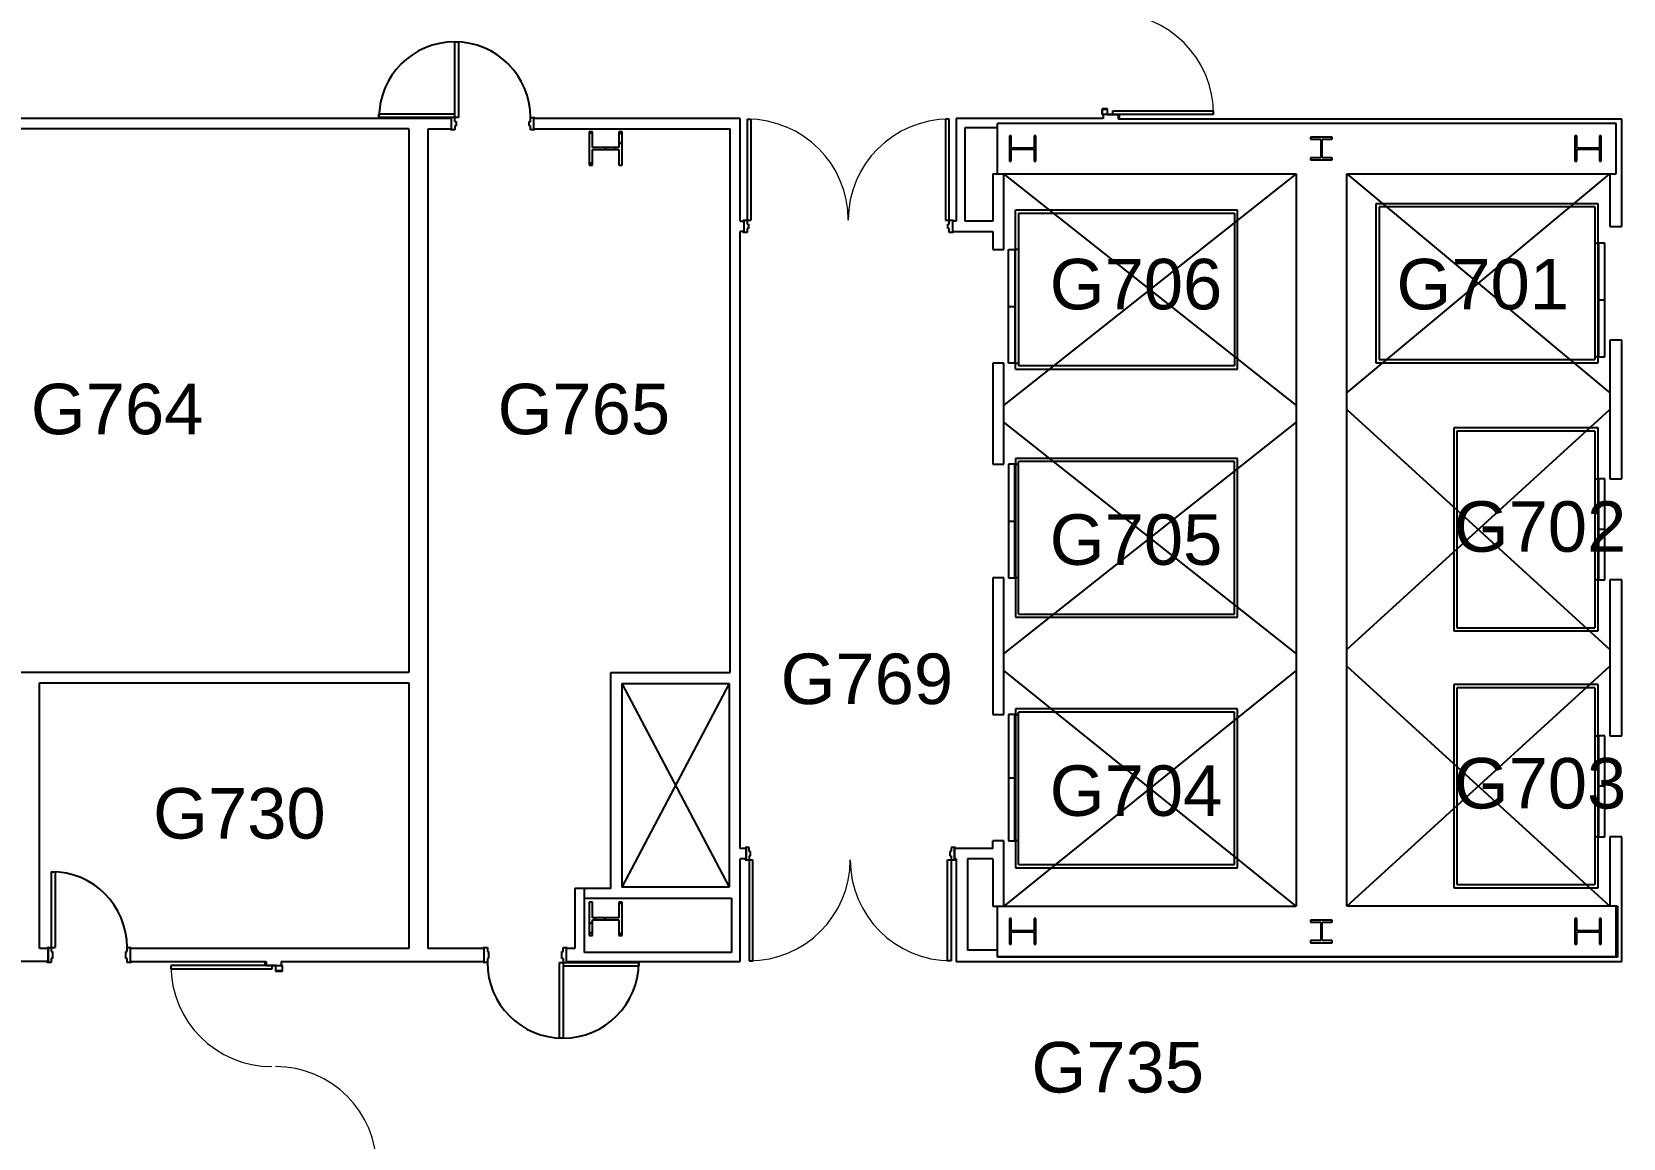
# Model space of a CAD drawing. Header units: inches. Extents: x -115 to 5677, y -261 to 4726.
# Drawn here: x 1242 to 1998, y 3383 to 3909 of the extents above; entities that cross this region are included whole.
import ezdxf

# ---------------------------------------------------------------- set-up
doc = ezdxf.new("R2010")
doc.units = ezdxf.units.IN
doc.header["$LTSCALE"] = 96
doc.header["$MEASUREMENT"] = 0
for name, color, linetype in [('A-ANNO-ROOM', 4, 'CONTINUOUS'), ('A-COLS', 5, 'CONTINUOUS'), ('A-DOOR', 2, 'CONTINUOUS'), ('A-FLOR-EVTR', 1, 'CONTINUOUS'), ('A-SHAFT', 1, 'CONTINUOUS'), ('A-WALL-FULL', 6, 'CONTINUOUS')]:
    doc.layers.add(name, color=color, linetype=linetype)
doc.styles.add('ARIAL', font='arial.ttf')

msp = doc.modelspace()

# ---------------------------------------------------------------- hatches: boundary and pattern name
at = {"layer": 'A-COLS'}
h = msp.add_hatch(dxfattribs=at)
h.set_pattern_fill('FP_113', color=256, angle=-90, style=0, pattern_type=2)
h.set_pattern_definition([(45, (-0.0003, 0.75), (-9.503515, 9.503515), []), (45, (-0.0003, 15.15), (-9.503515, 9.503515), [])])
h.paths.add_polyline_path([(1520.88, 3845.18), (1522.44, 3845.18), (1522.44, 3860.98), (1520.88, 3860.98), (1520.88, 3853.57), (1508.28, 3853.57), (1508.28, 3860.98), (1506.72, 3860.98), (1506.72, 3845.18), (1508.28, 3845.18), (1508.28, 3852.59), (1520.88, 3852.59)], flags=0)
h = msp.add_hatch(dxfattribs=at)
h.set_pattern_fill('FP_111', color=256, angle=-90, style=0, pattern_type=2)
h.set_pattern_definition([(45, (-0.0003, 0.75), (-9.503515, 9.503515), []), (45, (-0.0003, 15.15), (-9.503515, 9.503515), [])])
h.paths.add_polyline_path([(1506.72, 3479.18), (1508.28, 3479.18), (1508.28, 3486.59), (1520.88, 3486.59), (1520.88, 3479.18), (1522.44, 3479.18), (1522.44, 3494.98), (1520.88, 3494.98), (1520.88, 3487.57), (1508.28, 3487.57), (1508.28, 3494.98), (1506.72, 3494.98), (1506.72, 3494.64)], flags=0)

# ---------------------------------------------------------------- linework, layer by layer
for p, q in [((1508.28, 3860.98), (1506.72, 3860.98)), ((1506.72, 3860.98), (1506.72, 3845.18)), ((1508.28, 3853.57), (1508.28, 3860.98)), ((1522.44, 3860.98), (1520.88, 3860.98)), ((1520.88, 3860.98), (1520.88, 3853.57)), ((1522.44, 3845.18), (1522.44, 3860.98)), ((1707.39, 3859.13), (1706.58, 3859.13)), ((1706.58, 3859.13), (1706.58, 3847.03)), ((1707.39, 3853.33), (1707.39, 3859.13)), ((1719.08, 3859.13), (1718.27, 3859.13)), ((1718.27, 3859.13), (1718.27, 3853.33)), ((1719.08, 3847.03), (1719.08, 3859.13)), ((1859.98, 3858.48), (1849.68, 3858.48)), ((1849.68, 3858.48), (1849.68, 3857.49)), ((1859.98, 3857.49), (1859.98, 3858.48)), ((1976.14, 3859.13), (1975.33, 3859.13)), ((1975.33, 3859.13), (1975.33, 3847.03)), ((1976.14, 3853.33), (1976.14, 3859.13)), ((1987.83, 3859.13), (1987.02, 3859.13)), ((1987.02, 3859.13), (1987.02, 3853.33)), ((1987.83, 3847.03), (1987.83, 3859.13)), ((1520.88, 3853.57), (1508.28, 3853.57)), ((1508.28, 3845.18), (1508.28, 3852.59)), ((1508.28, 3852.59), (1520.88, 3852.59)), ((1520.88, 3852.59), (1520.88, 3845.18)), ((1718.27, 3853.33), (1707.39, 3853.33)), ((1707.39, 3847.03), (1707.39, 3852.82)), ((1707.39, 3852.82), (1718.27, 3852.82)), ((1718.27, 3852.82), (1718.27, 3847.03)), ((1849.68, 3857.49), (1854.53, 3857.49)), ((1854.53, 3857.49), (1854.53, 3848.67)), ((1855.13, 3848.67), (1855.13, 3857.49)), ((1855.13, 3857.49), (1859.98, 3857.49)), ((1987.02, 3853.33), (1976.14, 3853.33)), ((1976.14, 3847.03), (1976.14, 3852.82)), ((1976.14, 3852.82), (1987.02, 3852.82)), ((1987.02, 3852.82), (1987.02, 3847.03)), ((1506.72, 3845.18), (1508.28, 3845.18)), ((1520.88, 3845.18), (1522.44, 3845.18)), ((1706.58, 3847.03), (1707.39, 3847.03)), ((1718.27, 3847.03), (1719.08, 3847.03)), ((1854.53, 3848.67), (1849.68, 3848.67)), ((1849.68, 3848.67), (1849.68, 3847.68)), ((1849.68, 3847.68), (1859.98, 3847.68)), ((1859.98, 3848.67), (1855.13, 3848.67)), ((1859.98, 3847.68), (1859.98, 3848.67)), ((1975.33, 3847.03), (1976.14, 3847.03)), ((1987.02, 3847.03), (1987.83, 3847.03)), ((1508.28, 3494.98), (1506.72, 3494.98)), ((1506.72, 3494.98), (1506.72, 3479.18)), ((1508.28, 3487.57), (1508.28, 3494.98)), ((1522.44, 3494.98), (1520.88, 3494.98)), ((1520.88, 3494.98), (1520.88, 3487.57)), ((1522.44, 3479.18), (1522.44, 3494.98)), ((1520.88, 3487.57), (1508.28, 3487.57)), ((1508.28, 3479.18), (1508.28, 3486.59)), ((1508.28, 3486.59), (1520.88, 3486.59)), ((1520.88, 3486.59), (1520.88, 3479.18)), ((1707.39, 3487.13), (1706.58, 3487.13)), ((1706.58, 3487.13), (1706.58, 3475.03)), ((1707.39, 3481.33), (1707.39, 3487.13)), ((1718.27, 3481.33), (1707.39, 3481.33)), ((1707.39, 3475.03), (1707.39, 3480.82)), ((1707.39, 3480.82), (1718.27, 3480.82)), ((1719.08, 3487.13), (1718.27, 3487.13)), ((1718.27, 3487.13), (1718.27, 3481.33)), ((1718.27, 3480.82), (1718.27, 3475.03)), ((1719.08, 3475.03), (1719.08, 3487.13)), ((1859.98, 3486.48), (1849.68, 3486.48)), ((1849.68, 3486.48), (1849.68, 3485.49)), ((1849.68, 3485.49), (1854.53, 3485.49)), ((1854.53, 3485.49), (1854.53, 3476.67)), ((1855.13, 3476.67), (1855.13, 3485.49)), ((1855.13, 3485.49), (1859.98, 3485.49)), ((1859.98, 3485.49), (1859.98, 3486.48)), ((1976.14, 3487.13), (1975.33, 3487.13)), ((1975.33, 3487.13), (1975.33, 3475.03)), ((1976.14, 3481.33), (1976.14, 3487.13)), ((1987.02, 3481.33), (1976.14, 3481.33)), ((1976.14, 3475.03), (1976.14, 3480.82)), ((1976.14, 3480.82), (1987.02, 3480.82)), ((1987.83, 3487.13), (1987.02, 3487.13)), ((1987.02, 3487.13), (1987.02, 3481.33)), ((1987.02, 3480.82), (1987.02, 3475.03)), ((1987.83, 3475.03), (1987.83, 3487.13)), ((1506.72, 3479.18), (1508.28, 3479.18)), ((1520.88, 3479.18), (1522.44, 3479.18)), ((1706.58, 3475.03), (1707.39, 3475.03)), ((1718.27, 3475.03), (1719.08, 3475.03)), ((1854.53, 3476.67), (1849.68, 3476.67)), ((1849.68, 3476.67), (1849.68, 3475.68)), ((1849.68, 3475.68), (1859.98, 3475.68)), ((1859.98, 3476.67), (1855.13, 3476.67)), ((1859.98, 3475.68), (1859.98, 3476.67)), ((1975.33, 3475.03), (1976.14, 3475.03)), ((1987.02, 3475.03), (1987.83, 3475.03))]:
    msp.add_line(p, q, dxfattribs=at)
at = {"layer": 'A-DOOR'}
for p, q in [((1442.83, 3903.83), (1444.58, 3903.83)), ((1442.83, 3865.89), (1442.83, 3903.83)), ((1444.58, 3903.83), (1444.58, 3867.83)), ((1406.83, 3869.58), (1442.83, 3869.58)), ((1406.83, 3867.83), (1406.83, 3869.58)), ((1444.58, 3867.83), (1406.83, 3867.83)), ((1440.83, 3867.33), (1440.83, 3867.83)), ((1441.33, 3867.33), (1440.83, 3867.33)), ((1441.33, 3862.45), (1441.33, 3867.33)), ((1442.83, 3865.89), (1443.44, 3865.89)), ((1443.44, 3865.89), (1443.44, 3863.89)), ((1478.2, 3865.89), (1478.83, 3865.89)), ((1478.2, 3863.89), (1478.2, 3865.89)), ((1478.83, 3867.83), (1480.83, 3867.83)), ((1478.83, 3865.89), (1478.83, 3867.83)), ((1480.33, 3867.33), (1480.33, 3862.45)), ((1480.83, 3867.33), (1480.33, 3867.33)), ((1480.83, 3867.83), (1480.83, 3867.33)), ((1581.89, 3867.08), (1583.64, 3867.08)), ((1581.89, 3867.08), (1581.89, 3817.14)), ((1583.64, 3867.08), (1583.64, 3819.08)), ((1676.14, 3867.08), (1676.14, 3819.08)), ((1677.89, 3867.08), (1676.14, 3867.08)), ((1677.89, 3817.14), (1677.89, 3867.08)), ((1753.08, 3871.95), (1750.52, 3871.95)), ((1750.52, 3871.95), (1750.52, 3869.26)), ((1750.52, 3869.26), (1751.02, 3869.26)), ((1750.58, 3869.33), (1750.58, 3871.89)), ((1750.58, 3871.89), (1753.02, 3871.89)), ((1751.02, 3869.33), (1750.58, 3869.33)), ((1751.02, 3869.26), (1751.02, 3869.33)), ((1753.02, 3871.89), (1753.02, 3869.26)), ((1753.02, 3869.26), (1758.7, 3869.26)), ((1753.08, 3869.33), (1753.08, 3871.95)), ((1803.58, 3869.33), (1753.08, 3869.33)), ((1755.58, 3871.08), (1803.55, 3871.08)), ((1755.58, 3869.33), (1755.58, 3871.08)), ((1758.7, 3867.89), (1758.27, 3867.89)), ((1758.27, 3867.89), (1758.27, 3867.83)), ((1758.27, 3867.83), (1758.77, 3867.83)), ((1758.7, 3869.26), (1758.7, 3867.89)), ((1758.77, 3867.83), (1758.77, 3869.33)), ((1803.52, 3869.33), (1803.52, 3871.08)), ((1440.83, 3862.45), (1441.33, 3862.45)), ((1440.83, 3861.95), (1440.83, 3862.45)), ((1442.83, 3861.95), (1440.83, 3861.95)), ((1442.83, 3863.89), (1442.83, 3861.95)), ((1443.44, 3863.89), (1442.83, 3863.89)), ((1478.83, 3863.89), (1478.2, 3863.89)), ((1478.83, 3861.95), (1478.83, 3863.89)), ((1480.83, 3861.95), (1478.83, 3861.95)), ((1480.33, 3862.45), (1480.83, 3862.45)), ((1480.83, 3862.45), (1480.83, 3861.95)), ((1579.89, 3819.08), (1583.64, 3819.08)), ((1579.89, 3818.58), (1579.89, 3819.08)), ((1580.39, 3818.58), (1579.89, 3818.58)), ((1579.89, 3813.7), (1580.39, 3813.7)), ((1579.89, 3813.2), (1579.89, 3813.7)), ((1581.89, 3813.2), (1579.89, 3813.2)), ((1580.39, 3813.7), (1580.39, 3818.58)), ((1581.89, 3817.14), (1582.51, 3817.14)), ((1581.89, 3815.14), (1581.89, 3813.2)), ((1582.51, 3815.14), (1581.89, 3815.14)), ((1582.51, 3817.14), (1582.51, 3815.14)), ((1676.14, 3819.08), (1679.89, 3819.08)), ((1677.27, 3817.14), (1677.89, 3817.14)), ((1677.27, 3815.14), (1677.27, 3817.14)), ((1677.89, 3815.14), (1677.27, 3815.14)), ((1677.89, 3813.2), (1677.89, 3815.14)), ((1679.89, 3813.2), (1677.89, 3813.2)), ((1679.39, 3818.58), (1679.39, 3813.7)), ((1679.89, 3818.58), (1679.39, 3818.58)), ((1679.39, 3813.7), (1679.89, 3813.7)), ((1679.89, 3819.08), (1679.89, 3818.58)), ((1679.89, 3813.7), (1679.89, 3813.2)), ((1580.83, 3520.95), (1580.83, 3520.45)), ((1582.83, 3520.95), (1580.83, 3520.95)), ((1580.83, 3520.45), (1581.33, 3520.45)), ((1581.33, 3520.45), (1581.33, 3515.58)), ((1582.83, 3519.01), (1582.83, 3520.95)), ((1583.45, 3519.01), (1582.83, 3519.01)), ((1583.45, 3517.01), (1583.45, 3519.01)), ((1678.83, 3519.01), (1678.2, 3519.01)), ((1678.2, 3519.01), (1678.2, 3517.01)), ((1680.83, 3520.95), (1678.83, 3520.95)), ((1678.83, 3520.95), (1678.83, 3519.01)), ((1680.33, 3515.58), (1680.33, 3520.45)), ((1680.33, 3520.45), (1680.83, 3520.45)), ((1680.83, 3520.45), (1680.83, 3520.95)), ((1581.33, 3515.58), (1580.83, 3515.58)), ((1580.83, 3515.58), (1580.83, 3515.08)), ((1580.83, 3515.08), (1584.58, 3515.08)), ((1582.83, 3517.01), (1582.83, 3467.08)), ((1582.83, 3517.01), (1583.45, 3517.01)), ((1584.58, 3467.08), (1584.58, 3515.08)), ((1677.08, 3515.08), (1680.83, 3515.08)), ((1677.08, 3467.08), (1677.08, 3515.08)), ((1678.2, 3517.01), (1678.83, 3517.01)), ((1678.83, 3517.01), (1678.83, 3467.08)), ((1680.83, 3515.58), (1680.33, 3515.58)), ((1680.83, 3515.08), (1680.83, 3515.58)), ((1251.08, 3509.45), (1252.83, 3509.45)), ((1251.08, 3509.45), (1251.08, 3471.51)), ((1252.83, 3509.45), (1252.83, 3473.45)), ((1249.08, 3473.45), (1252.83, 3473.45)), ((1249.08, 3472.95), (1249.08, 3473.45)), ((1249.58, 3472.95), (1249.08, 3472.95)), ((1249.58, 3466.83), (1249.58, 3472.95)), ((1287.08, 3473.45), (1289.08, 3473.45)), ((1287.08, 3471.51), (1287.08, 3473.45)), ((1288.58, 3472.95), (1288.58, 3466.83)), ((1289.08, 3472.95), (1288.58, 3472.95)), ((1289.08, 3473.45), (1289.08, 3472.95)), ((1456.33, 3473.45), (1458.33, 3473.45)), ((1456.33, 3472.95), (1456.33, 3473.45)), ((1456.83, 3472.95), (1456.33, 3472.95)), ((1456.83, 3466.83), (1456.83, 3472.95)), ((1458.33, 3473.45), (1458.33, 3471.51)), ((1494.33, 3473.45), (1496.33, 3473.45)), ((1494.33, 3471.51), (1494.33, 3473.45)), ((1495.83, 3472.95), (1495.83, 3466.83)), ((1496.33, 3472.95), (1495.83, 3472.95)), ((1496.33, 3473.45), (1496.33, 3472.95)), ((1249.08, 3466.83), (1249.58, 3466.83)), ((1249.08, 3466.33), (1249.08, 3466.83)), ((1251.08, 3466.33), (1249.08, 3466.33)), ((1251.08, 3471.51), (1251.7, 3471.51)), ((1251.08, 3468.26), (1251.08, 3466.33)), ((1251.7, 3468.26), (1251.08, 3468.26)), ((1251.7, 3471.51), (1251.7, 3468.26)), ((1286.45, 3471.51), (1287.08, 3471.51)), ((1286.45, 3468.26), (1286.45, 3471.51)), ((1287.08, 3468.26), (1286.45, 3468.26)), ((1287.08, 3466.33), (1287.08, 3468.26)), ((1289.08, 3466.33), (1287.08, 3466.33)), ((1288.58, 3466.83), (1289.08, 3466.83)), ((1289.08, 3466.83), (1289.08, 3466.33)), ((1307.89, 3464.83), (1307.89, 3463.08)), ((1357.7, 3464.83), (1307.89, 3464.83)), ((1353.14, 3466.33), (1352.64, 3466.33)), ((1352.64, 3466.33), (1352.64, 3464.83)), ((1352.7, 3464.89), (1352.7, 3466.26)), ((1352.7, 3466.26), (1353.14, 3466.26)), ((1357.77, 3464.89), (1352.7, 3464.89)), ((1353.14, 3466.26), (1353.14, 3466.33)), ((1355.89, 3464.83), (1355.89, 3463.08)), ((1357.7, 3464.83), (1357.7, 3462.2)), ((1357.77, 3462.26), (1357.77, 3464.89)), ((1360.89, 3464.89), (1360.39, 3464.89)), ((1360.39, 3464.89), (1360.39, 3464.83)), ((1360.39, 3464.83), (1360.83, 3464.83)), ((1360.83, 3464.83), (1360.83, 3462.26)), ((1360.89, 3462.2), (1360.89, 3464.89)), ((1456.33, 3466.83), (1456.83, 3466.83)), ((1456.33, 3466.33), (1456.33, 3466.83)), ((1458.33, 3466.33), (1456.33, 3466.33)), ((1458.33, 3471.51), (1458.95, 3471.51)), ((1458.33, 3468.26), (1458.33, 3466.33)), ((1458.95, 3468.26), (1458.33, 3468.26)), ((1458.95, 3471.51), (1458.95, 3468.26)), ((1492.58, 3466.33), (1530.33, 3466.33)), ((1492.58, 3430.33), (1492.58, 3466.33)), ((1493.71, 3471.51), (1494.33, 3471.51)), ((1493.71, 3468.26), (1493.71, 3471.51)), ((1494.33, 3468.26), (1493.71, 3468.26)), ((1494.33, 3468.26), (1494.33, 3430.33)), ((1530.33, 3464.58), (1494.33, 3464.58)), ((1495.83, 3466.83), (1496.33, 3466.83)), ((1496.33, 3466.83), (1496.33, 3466.33)), ((1530.33, 3466.33), (1530.33, 3464.58)), ((1582.83, 3467.08), (1584.58, 3467.08)), ((1678.83, 3467.08), (1677.08, 3467.08)), ((1355.89, 3463.08), (1307.89, 3463.08)), ((1357.7, 3462.2), (1360.89, 3462.2)), ((1360.83, 3462.26), (1357.77, 3462.26)), ((1494.33, 3430.33), (1492.58, 3430.33))]:
    msp.add_line(p, q, dxfattribs=at)
at = {"layer": 'A-DOOR', "lineweight": 9}
for centre, radius, start, end in [((1755.58, 3869.33), 48, 0, 90), ((1442.83, 3867.83), 36, 0, 90), ((1581.89, 3819.08), 48, 0, 90), ((1677.89, 3819.08), 48, 90, 180), ((1582.83, 3515.08), 48, 270, 0), ((1678.83, 3515.08), 48, 180, 270), ((1251.08, 3473.45), 36, 0, 90), ((1355.89, 3464.83), 48, 180, 270), ((1494.33, 3466.33), 36, 180, 270), ((1357.7, 3368.83), 48, 0, 90)]:
    msp.add_arc(centre, radius, start, end, dxfattribs=at)
at = {"layer": 'A-DOOR'}
for centre, start, end in [((1442.83, 3867.83), 0, 180), ((1251.08, 3473.45), 0, 90), ((1494.33, 3466.33), 180, 0)]:
    msp.add_arc(centre, 36, start, end, dxfattribs=at)
at = {"layer": 'A-FLOR-EVTR'}
for p, q in [((1842.83, 3731.08), (1703.83, 3841.08)), ((1842.83, 3841.08), (1703.83, 3731.08)), ((1866.83, 3737.08), (1991.83, 3841.08)), ((1866.83, 3841.08), (1991.83, 3737.08)), ((1709.33, 3748.33), (1709.33, 3823.83)), ((1814.95, 3823.83), (1709.33, 3823.83)), ((1710.83, 3822.33), (1710.83, 3749.83)), ((1710.83, 3822.33), (1813.45, 3822.33)), ((1813.45, 3822.33), (1813.45, 3749.83)), ((1814.95, 3748.33), (1814.95, 3823.83)), ((1986.33, 3826.83), (1880.7, 3826.83)), ((1880.7, 3826.83), (1880.7, 3751.33)), ((1882.2, 3825.33), (1882.2, 3752.83)), ((1984.83, 3825.33), (1882.2, 3825.33)), ((1984.83, 3825.33), (1984.83, 3752.83)), ((1986.33, 3751.33), (1986.33, 3826.83)), ((1706.08, 3751.08), (1706.08, 3805.08)), ((1706.08, 3805.08), (1709.08, 3805.08)), ((1709.08, 3805.08), (1709.08, 3751.08)), ((1710.83, 3805.08), (1709.33, 3805.08)), ((1984.83, 3808.08), (1986.33, 3808.08)), ((1989.58, 3808.08), (1986.58, 3808.08)), ((1986.58, 3808.08), (1986.58, 3754.08)), ((1989.58, 3754.08), (1989.58, 3808.08)), ((1706.08, 3778.08), (1709.08, 3778.08)), ((1989.58, 3781.08), (1986.58, 3781.08)), ((1882.2, 3752.83), (1984.83, 3752.83)), ((1986.33, 3754.08), (1984.83, 3754.08)), ((1986.58, 3754.08), (1989.58, 3754.08)), ((1709.08, 3751.08), (1706.08, 3751.08)), ((1709.33, 3751.08), (1710.83, 3751.08)), ((1709.33, 3748.33), (1814.95, 3748.33)), ((1813.45, 3749.83), (1710.83, 3749.83)), ((1880.7, 3751.33), (1986.33, 3751.33)), ((1842.83, 3723.08), (1703.83, 3613.08)), ((1842.83, 3613.08), (1703.83, 3723.08)), ((1866.83, 3615.08), (1991.83, 3729.08)), ((1866.83, 3729.08), (1991.83, 3615.08)), ((1986.33, 3720.33), (1917.7, 3720.33)), ((1917.7, 3720.33), (1917.7, 3623.83)), ((1919.2, 3718.83), (1919.2, 3625.33)), ((1984.83, 3718.83), (1919.2, 3718.83)), ((1984.83, 3718.83), (1984.83, 3625.33)), ((1986.33, 3623.83), (1986.33, 3720.33)), ((1709.08, 3703.08), (1706.08, 3703.08)), ((1706.08, 3703.08), (1706.08, 3649.08)), ((1709.08, 3649.08), (1709.08, 3703.08)), ((1814.95, 3705.83), (1709.33, 3705.83)), ((1709.33, 3705.83), (1709.33, 3630.33)), ((1709.33, 3703.08), (1710.83, 3703.08)), ((1710.83, 3631.83), (1710.83, 3704.33)), ((1813.45, 3704.33), (1710.83, 3704.33)), ((1813.45, 3631.83), (1813.45, 3704.33)), ((1814.95, 3630.33), (1814.95, 3705.83)), ((1984.83, 3696.08), (1986.33, 3696.08)), ((1989.58, 3696.08), (1986.58, 3696.08)), ((1986.58, 3696.08), (1986.58, 3648.08)), ((1989.58, 3648.08), (1989.58, 3696.08)), ((1706.08, 3676.08), (1709.08, 3676.08)), ((1989.58, 3672.08), (1986.58, 3672.08)), ((1706.08, 3649.08), (1709.08, 3649.08)), ((1710.83, 3649.08), (1709.33, 3649.08)), ((1986.33, 3648.08), (1984.83, 3648.08)), ((1986.58, 3648.08), (1989.58, 3648.08)), ((1710.83, 3631.83), (1813.45, 3631.83)), ((1709.33, 3630.33), (1814.95, 3630.33)), ((1917.7, 3623.83), (1986.33, 3623.83)), ((1919.2, 3625.33), (1984.83, 3625.33)), ((1842.83, 3605.08), (1703.83, 3493.08)), ((1842.83, 3493.08), (1703.83, 3605.08)), ((1866.83, 3493.08), (1991.83, 3607.08)), ((1866.83, 3607.08), (1991.83, 3493.08)), ((1986.33, 3598.33), (1917.7, 3598.33)), ((1917.7, 3598.33), (1917.7, 3501.83)), ((1919.2, 3596.83), (1919.2, 3503.33)), ((1984.83, 3596.83), (1919.2, 3596.83)), ((1984.83, 3596.83), (1984.83, 3503.33)), ((1986.33, 3501.83), (1986.33, 3598.33)), ((1814.95, 3586.83), (1709.33, 3586.83)), ((1709.33, 3586.83), (1709.33, 3511.33)), ((1814.95, 3511.33), (1814.95, 3586.83)), ((1709.08, 3584.08), (1706.08, 3584.08)), ((1706.08, 3584.08), (1706.08, 3524.08)), ((1709.08, 3524.08), (1709.08, 3584.08)), ((1709.33, 3584.08), (1710.83, 3584.08)), ((1710.83, 3512.83), (1710.83, 3585.33)), ((1813.45, 3585.33), (1710.83, 3585.33)), ((1813.45, 3512.83), (1813.45, 3585.33)), ((1984.83, 3574.08), (1986.33, 3574.08)), ((1989.58, 3574.08), (1986.58, 3574.08)), ((1986.58, 3574.08), (1986.58, 3526.08)), ((1989.58, 3526.08), (1989.58, 3574.08)), ((1706.08, 3554.08), (1709.08, 3554.08)), ((1989.58, 3550.08), (1986.58, 3550.08)), ((1986.33, 3526.08), (1984.83, 3526.08)), ((1986.58, 3526.08), (1989.58, 3526.08)), ((1706.08, 3524.08), (1709.08, 3524.08)), ((1710.83, 3524.08), (1709.33, 3524.08)), ((1709.33, 3511.33), (1814.95, 3511.33)), ((1710.83, 3512.83), (1813.45, 3512.83)), ((1919.2, 3503.33), (1984.83, 3503.33)), ((1917.7, 3501.83), (1986.33, 3501.83))]:
    msp.add_line(p, q, dxfattribs=at)
at = {"layer": 'A-SHAFT'}
for points in [[(1522.33, 3598.83), (1573.33, 3502.08)], [(1573.33, 3598.83), (1522.33, 3502.08)]]:
    msp.add_lwpolyline(points, dxfattribs=at)
at = {"layer": 'A-WALL-FULL'}
for p, q in [((1441.33, 3867.33), (1232.24, 3867.33)), ((1441.33, 3862.45), (1441.33, 3867.33)), ((1578.58, 3867.33), (1480.33, 3867.33)), ((1480.33, 3867.33), (1480.33, 3862.45)), ((1578.58, 3818.58), (1578.58, 3867.33)), ((1681.2, 3867.33), (1681.2, 3818.58)), ((1751.02, 3867.33), (1681.2, 3867.33)), ((1751.02, 3869.26), (1751.02, 3867.33)), ((1758.27, 3869.26), (1751.02, 3869.26)), ((1758.27, 3867.08), (1758.27, 3869.26)), ((1997.58, 3867.08), (1758.27, 3867.08)), ((1997.58, 3816.08), (1997.58, 3867.08)), ((1420.95, 3862.45), (1232.24, 3862.45)), ((1420.95, 3862.45), (1420.95, 3604.08)), ((1430.2, 3862.45), (1441.33, 3862.45)), ((1430.2, 3472.95), (1430.2, 3862.45)), ((1480.33, 3862.45), (1573.7, 3862.45)), ((1573.7, 3604.08), (1573.7, 3862.45)), ((1685.45, 3818.58), (1685.45, 3863.08)), ((1685.45, 3863.08), (1700.83, 3863.08)), ((1994.83, 3865.08), (1700.83, 3865.08)), ((1700.83, 3841.08), (1700.83, 3865.08)), ((1994.83, 3841.08), (1994.83, 3865.08)), ((1698.58, 3841.08), (1698.58, 3818.58)), ((1698.58, 3841.08), (1842.83, 3841.08)), ((1703.83, 3805.08), (1703.83, 3841.08)), ((1842.83, 3841.08), (1842.83, 3493.08)), ((1866.83, 3841.08), (1994.83, 3841.08)), ((1866.83, 3493.08), (1866.83, 3841.08)), ((1991.83, 3841.08), (1991.83, 3816.08)), ((1578.58, 3818.58), (1580.39, 3818.58)), ((1578.58, 3520.45), (1578.58, 3813.7)), ((1580.39, 3813.7), (1578.58, 3813.7)), ((1580.39, 3813.7), (1580.39, 3818.58)), ((1681.2, 3818.58), (1679.39, 3818.58)), ((1679.39, 3818.58), (1679.39, 3813.7)), ((1679.39, 3813.7), (1698.58, 3813.7)), ((1698.58, 3818.58), (1685.45, 3818.58)), ((1698.58, 3813.7), (1698.58, 3805.08)), ((1991.83, 3816.08), (1997.58, 3816.08)), ((1698.58, 3805.08), (1703.83, 3805.08)), ((1991.83, 3762.08), (1991.83, 3696.08)), ((1997.58, 3762.08), (1991.83, 3762.08)), ((1997.58, 3696.08), (1997.58, 3762.08)), ((1698.58, 3751.08), (1698.58, 3703.08)), ((1703.83, 3751.08), (1698.58, 3751.08)), ((1703.83, 3703.08), (1703.83, 3751.08)), ((1698.58, 3703.08), (1703.83, 3703.08)), ((1991.83, 3696.08), (1997.58, 3696.08)), ((1698.58, 3649.08), (1698.58, 3584.08)), ((1703.83, 3649.08), (1698.58, 3649.08)), ((1703.83, 3584.08), (1703.83, 3649.08)), ((1991.83, 3648.08), (1991.83, 3574.08)), ((1997.58, 3648.08), (1991.83, 3648.08)), ((1997.58, 3574.08), (1997.58, 3648.08)), ((1420.95, 3604.08), (1145.45, 3604.08)), ((1517.08, 3501.45), (1517.08, 3604.08)), ((1517.08, 3604.08), (1573.7, 3604.08)), ((1245.45, 3472.95), (1245.45, 3599.2)), ((1245.45, 3599.2), (1420.95, 3599.2)), ((1420.95, 3599.2), (1420.95, 3472.95)), ((1522.33, 3598.83), (1573.33, 3598.83)), ((1522.33, 3598.83), (1522.33, 3502.08)), ((1573.33, 3598.83), (1573.33, 3502.08)), ((1698.58, 3584.08), (1703.83, 3584.08)), ((1991.83, 3574.08), (1997.58, 3574.08)), ((1991.83, 3526.08), (1991.83, 3493.08)), ((1997.58, 3526.08), (1991.83, 3526.08)), ((1997.58, 3466.83), (1997.58, 3526.08)), ((1581.33, 3520.45), (1578.58, 3520.45)), ((1581.33, 3515.58), (1581.33, 3520.45)), ((1698.58, 3520.45), (1680.33, 3520.45)), ((1680.33, 3520.45), (1680.33, 3515.58)), ((1703.83, 3524.08), (1698.58, 3524.08)), ((1698.58, 3520.45), (1698.58, 3524.08)), ((1703.83, 3493.08), (1703.83, 3524.08)), ((1578.58, 3466.83), (1578.58, 3515.58)), ((1581.33, 3515.58), (1578.58, 3515.58)), ((1681.2, 3515.58), (1680.33, 3515.58)), ((1681.2, 3515.58), (1681.2, 3466.83)), ((1698.58, 3515.58), (1686.58, 3515.58)), ((1686.58, 3515.58), (1686.58, 3472.2)), ((1698.58, 3515.58), (1698.58, 3493.08)), ((1517.08, 3501.45), (1499.95, 3501.45)), ((1499.95, 3501.45), (1499.95, 3472.95)), ((1504.58, 3471.08), (1504.58, 3501.45)), ((1504.58, 3496.83), (1574.33, 3496.83)), ((1573.33, 3502.08), (1522.33, 3502.08)), ((1574.33, 3496.83), (1574.33, 3471.08)), ((1698.58, 3493.08), (1842.83, 3493.08)), ((1700.83, 3468.83), (1700.83, 3493.08)), ((1995.58, 3493.08), (1866.83, 3493.08)), ((1994.83, 3469.08), (1994.83, 3493.08)), ((1995.58, 3493.08), (1995.58, 3468.83)), ((1249.58, 3472.95), (1245.45, 3472.95)), ((1249.58, 3472.95), (1249.58, 3466.83)), ((1420.95, 3472.95), (1288.58, 3472.95)), ((1288.58, 3472.95), (1288.58, 3466.83)), ((1456.83, 3472.95), (1430.2, 3472.95)), ((1456.83, 3466.83), (1456.83, 3472.95)), ((1499.95, 3472.95), (1495.83, 3472.95)), ((1495.83, 3472.95), (1495.83, 3466.83)), ((1700.83, 3472.2), (1686.58, 3472.2)), ((1249.58, 3466.83), (1188.58, 3466.83)), ((1288.58, 3466.83), (1353.14, 3466.83)), ((1353.14, 3466.83), (1353.14, 3464.89)), ((1353.14, 3464.89), (1360.39, 3464.89)), ((1360.39, 3466.83), (1360.39, 3464.89)), ((1360.39, 3466.83), (1456.83, 3466.83)), ((1495.83, 3466.83), (1504.58, 3466.83)), ((1574.33, 3471.08), (1504.58, 3471.08)), ((1504.58, 3466.83), (1578.58, 3466.83)), ((1681.2, 3466.83), (1997.58, 3466.83)), ((1700.83, 3469.08), (1994.83, 3469.08)), ((1995.58, 3468.83), (1700.83, 3468.83))]:
    msp.add_line(p, q, dxfattribs=at)
msp.add_arc((1249.58, 3472.01), 0.313, 270, 90, dxfattribs=at)

# ---------------------------------------------------------------- texts
at = {"layer": 'A-ANNO-ROOM', "style": 'ARIAL'}
for s, p in [('G706', (1725.66, 3776.68)), ('G701', (1890.48, 3776.68)), ('G764', (1241.35, 3717.33)), ('G765', (1463.21, 3717.33)), ('G702', (1917.7, 3661.48)), ('G705', (1725.66, 3655.27)), ('G769', (1597.74, 3589.1)), ('G703', (1917.7, 3539.48)), ('G704', (1725.66, 3535.98)), ('G730', (1299.46, 3525.19)), ('G735', (1716.99, 3404.51))]:
    msp.add_text(s, height=24, dxfattribs=at).set_placement(p)

doc.saveas('drawing.dxf')
